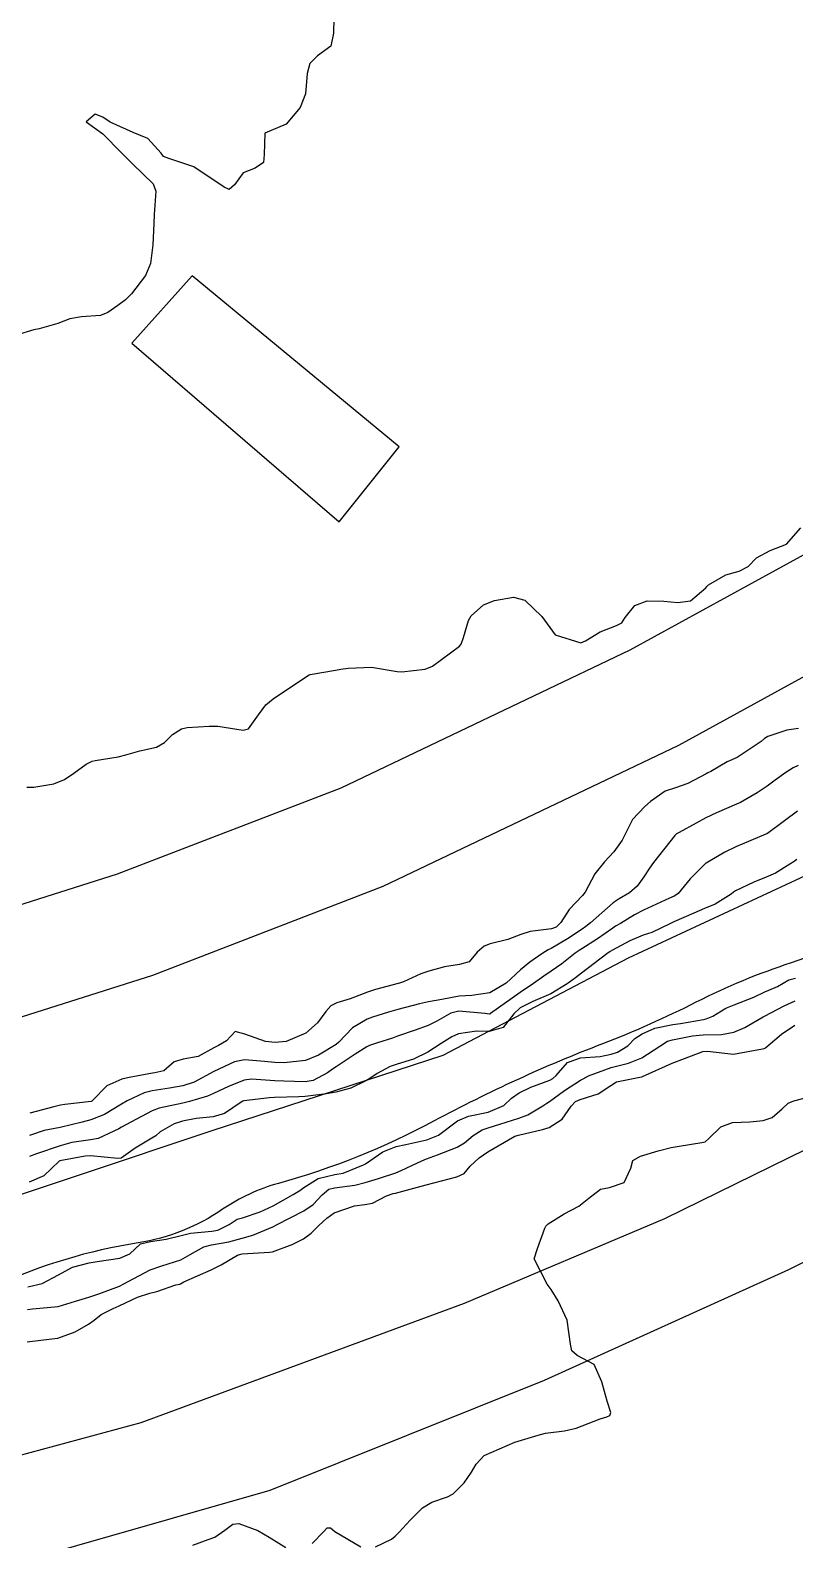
# Model space of a CAD drawing. Header units: metres. Extents: x 307586 to 320046, y 7427249 to 7434250.
# Drawn here: x 315065.7 to 315115.8, y 7432128.8 to 7432227.5 of the extents above; entities that cross this region are included whole.
import ezdxf

# ---------------------------------------------------------------- set-up
doc = ezdxf.new("R2010")
doc.units = ezdxf.units.M
doc.header["$MEASUREMENT"] = 0
for name, color, linetype in [('Curvas de Nivel 1m', 11, 'Continuous'), ('Curvas de Nivel 5m', 15, 'Continuous'), ('Edificações', 30, 'Continuous'), ('Hidrografia', 140, 'Continuous'), ('Vias Primárias', 230, 'Continuous')]:
    doc.layers.add(name, color=color, linetype=linetype)

msp = doc.modelspace()

# ---------------------------------------------------------------- linework, layer by layer
at = {"layer": 'Curvas de Nivel 1m', "flags": 128}
for points, elevation in [([(315085.61, 7432228.307), (315085.599, 7432227.34), (315085.412, 7432226.484), (315084.548, 7432225.844), (315084.045, 7432225.357), (315083.868, 7432224.692), (315083.762, 7432223.361), (315083.409, 7432222.467), (315082.493, 7432221.38), (315081.088, 7432220.793), (315081.057, 7432219.394), (315081, 7432218.86), (315080.459, 7432218.501), (315079.67, 7432218.192), (315079.112, 7432217.413), (315078.758, 7432217.099), (315078.441, 7432217.261), (315078.343, 7432217.323), (315078.175, 7432217.424), (315076.46, 7432218.58), (315074.803, 7432219.132), (315074.47, 7432219.27), (315074.316, 7432219.472), (315073.437, 7432220.44), (315072.486, 7432220.825), (315070.984, 7432221.515), (315070.498, 7432221.837), (315069.998, 7432222.025), (315069.397, 7432221.531), (315070.485, 7432220.738), (315071.717, 7432219.508), (315072.462, 7432218.756), (315073.779, 7432217.48), (315073.961, 7432217), (315073.85, 7432215.479), (315073.83, 7432214.891), (315073.777, 7432213.479), (315073.61, 7432212.256), (315073.285, 7432211.486), (315072.361, 7432210.281), (315071.972, 7432209.888), (315071.483, 7432209.509), (315070.813, 7432209.049), (315070.343, 7432208.855), (315069.094, 7432208.78), (315068.339, 7432208.641), (315067.541, 7432208.346), (315066.329, 7432207.999), (315065.986, 7432207.915), (315064.823, 7432207.585)], 728), ([(315065.529, 7432178.015), (315065.97, 7432178.016), (315067.287, 7432178.237), (315067.978, 7432178.524), (315068.588, 7432178.93), (315069.406, 7432179.526), (315069.796, 7432179.721), (315069.995, 7432179.765), (315071.508, 7432179.994), (315071.999, 7432180.129), (315072.913, 7432180.398), (315074.005, 7432180.629), (315074.538, 7432180.934), (315075.044, 7432181.46), (315075.635, 7432181.838), (315076.02, 7432181.924), (315077.452, 7432181.998), (315078.022, 7432181.992), (315079.681, 7432181.74), (315080.019, 7432181.821), (315080.684, 7432182.742), (315081.16, 7432183.389), (315081.636, 7432183.795), (315082.05, 7432184.068), (315083.994, 7432185.351), (315084.063, 7432185.378), (315085.728, 7432185.672), (315086.067, 7432185.729), (315086.551, 7432185.806), (315088.069, 7432185.864), (315089.765, 7432185.583), (315090.066, 7432185.554), (315091.592, 7432185.74), (315092.07, 7432185.937), (315093.846, 7432187.234), (315093.949, 7432187.368), (315094.091, 7432187.797), (315094.43, 7432188.905), (315094.597, 7432189.225), (315095.405, 7432189.932), (315096.123, 7432190.231), (315097.369, 7432190.435), (315098.124, 7432190.244), (315099.236, 7432189.169), (315100.095, 7432187.976), (315101.776, 7432187.454), (315102.09, 7432187.588), (315103.042, 7432188.183), (315104.105, 7432188.597), (315104.453, 7432188.762), (315104.679, 7432189.104), (315105.321, 7432189.898), (315106.124, 7432190.203), (315107.218, 7432190.168), (315108.123, 7432190.088), (315108.965, 7432190.211), (315109.955, 7432191.042), (315110.033, 7432191.142), (315110.136, 7432191.247), (315111.265, 7432191.91), (315112.15, 7432192.142), (315112.73, 7432192.436), (315113.271, 7432193.003), (315114.168, 7432193.484), (315115.248, 7432193.903), (315116.183, 7432194.97)], 728), ([(315116.026, 7432181.85), (315115.261, 7432181.741), (315114.018, 7432181.336), (315113.805, 7432181.205), (315113.575, 7432180.997), (315112.002, 7432179.957), (315111.365, 7432179.661), (315110.278, 7432179.037), (315110.09, 7432178.94), (315109.991, 7432178.893), (315108.774, 7432178.26), (315107.976, 7432177.961), (315107.297, 7432177.746), (315106.34, 7432177.084), (315105.96, 7432176.756), (315105.16, 7432175.889), (315104.77, 7432175.102), (315104.486, 7432174.555), (315103.93, 7432173.788), (315103.32, 7432173.119), (315102.692, 7432172.347), (315102.067, 7432171.137), (315101.891, 7432170.924), (315101.014, 7432170.016), (315100.463, 7432169.154), (315100.163, 7432168.863), (315099.867, 7432168.753), (315098.467, 7432168.57), (315097.861, 7432168.372), (315097.001, 7432168.047), (315095.851, 7432167.758), (315095.455, 7432167.608), (315094.986, 7432167.219), (315094.464, 7432166.596), (315093.835, 7432166.405), (315092.857, 7432166.269), (315091.83, 7432165.984), (315091.297, 7432165.796), (315090.167, 7432165.277), (315089.915, 7432165.186), (315089.822, 7432165.164), (315088.343, 7432164.769), (315087.816, 7432164.595), (315086.672, 7432164.177), (315085.809, 7432163.912), (315085.425, 7432163.715), (315085.1, 7432163.337), (315084.537, 7432162.598), (315083.781, 7432161.914), (315082.497, 7432161.369), (315081.772, 7432161.309), (315081.138, 7432161.386), (315079.78, 7432161.867), (315079.165, 7432162.023), (315078.587, 7432161.412), (315078.069, 7432161.118), (315077.768, 7432160.971), (315076.723, 7432160.396), (315075.761, 7432160.218), (315075.163, 7432160.051), (315074.49, 7432159.463), (315073.898, 7432159.321), (315073.75, 7432159.299), (315072.219, 7432159.02), (315071.744, 7432158.909), (315070.76, 7432158.487), (315069.814, 7432157.519), (315069.764, 7432157.478), (315069.722, 7432157.461), (315068, 7432157.257), (315067.72, 7432157.211), (315067.278, 7432157.107), (315065.714, 7432156.697)], 728), ([(315115.997, 7432179.419), (315115.684, 7432179.285), (315115.203, 7432178.978), (315114.503, 7432178.467), (315113.979, 7432178.076), (315113.327, 7432177.645), (315112.219, 7432177.016), (315111.962, 7432176.895), (315110.656, 7432176.333), (315109.953, 7432175.998), (315109.329, 7432175.666), (315108.214, 7432175.057), (315108.045, 7432174.956), (315107.941, 7432174.851), (315106.541, 7432173.081), (315106.282, 7432172.72), (315105.909, 7432172.157), (315105.465, 7432171.529), (315104.974, 7432171.099), (315104.279, 7432170.717), (315103.886, 7432170.449), (315102.41, 7432169.132), (315102.11, 7432168.895), (315101.867, 7432168.73), (315100.909, 7432168.098), (315099.848, 7432167.469), (315099.642, 7432167.366), (315099.302, 7432167.165), (315098.441, 7432166.57), (315097.832, 7432166.056), (315096.902, 7432165.194), (315095.816, 7432164.56), (315094.64, 7432164.396), (315093.814, 7432164.352), (315092.691, 7432164.126), (315091.81, 7432163.961), (315091.225, 7432163.85), (315089.805, 7432163.469), (315089.658, 7432163.428), (315089.19, 7432163.286), (315088.135, 7432162.96), (315087.796, 7432162.84), (315086.832, 7432162.27), (315085.946, 7432161.327), (315085.771, 7432161.186), (315084.613, 7432160.493), (315083.761, 7432160.129), (315082.371, 7432159.983), (315081.759, 7432159.996), (315081.079, 7432160.067), (315079.761, 7432160.181), (315079.119, 7432160.047), (315077.753, 7432159.42), (315076.465, 7432158.717), (315075.738, 7432158.477), (315074.867, 7432158.328), (315073.733, 7432158.158), (315073.192, 7432158.017), (315072.097, 7432157.494), (315071.721, 7432157.268), (315070.612, 7432156.613), (315069.71, 7432156.247), (315069.141, 7432156.094), (315067.705, 7432155.755), (315066.663, 7432155.556), (315065.7, 7432155.239)], 727), ([(315115.958, 7432176.446), (315115.111, 7432175.818), (315113.987, 7432174.99), (315113.96, 7432174.972), (315113.943, 7432174.962), (315113.891, 7432174.94), (315111.934, 7432174.109), (315111.205, 7432173.753), (315109.973, 7432173.039), (315109.941, 7432173.021), (315109.922, 7432173.004), (315108.933, 7432172.025), (315108.146, 7432171.057), (315108.006, 7432170.945), (315107.891, 7432170.89), (315107.581, 7432170.756), (315105.882, 7432169.969), (315105.302, 7432169.672), (315104.365, 7432169.105), (315104.059, 7432168.919), (315103.868, 7432168.798), (315102.881, 7432168.102), (315101.847, 7432167.44), (315101.662, 7432167.326), (315101.416, 7432167.144), (315100.536, 7432166.453), (315099.831, 7432165.971), (315099.351, 7432165.642), (315098.682, 7432165.171), (315097.817, 7432164.591), (315095.876, 7432163.209), (315095.837, 7432163.175), (315095.802, 7432163.169), (315095.498, 7432163.213), (315093.804, 7432163.357), (315093.271, 7432163.238), (315092.345, 7432162.701), (315091.79, 7432162.426), (315090.933, 7432162.121), (315089.779, 7432161.718), (315089.459, 7432161.602), (315088.476, 7432161.293), (315087.954, 7432161.115), (315087.77, 7432161.029), (315087.011, 7432160.557), (315085.757, 7432159.713), (315085.525, 7432159.563), (315085.188, 7432159.336), (315084.254, 7432158.836), (315083.744, 7432158.748), (315082.336, 7432158.78), (315081.744, 7432158.805), (315080.228, 7432158.912), (315079.745, 7432158.851), (315078.709, 7432158.439), (315077.731, 7432157.969), (315077.345, 7432157.809), (315076.166, 7432157.443), (315075.722, 7432157.34), (315074.171, 7432157.013), (315073.717, 7432156.842), (315072.321, 7432156.103), (315071.706, 7432155.763), (315071.533, 7432155.674), (315071.214, 7432155.505), (315070.179, 7432155.035), (315069.697, 7432154.941), (315068.466, 7432154.761), (315067.693, 7432154.552), (315066.148, 7432154.024), (315065.686, 7432153.858)], 726), ([(315065.566, 7432143.851), (315065.882, 7432143.881), (315067.568, 7432144.049), (315068.705, 7432144.395), (315069.574, 7432144.663), (315070.225, 7432144.865), (315071.582, 7432145.381), (315071.818, 7432145.496), (315073.593, 7432146.438), (315074.353, 7432146.704), (315075.599, 7432147.095), (315076.205, 7432147.441), (315077.096, 7432147.942), (315077.613, 7432148.067), (315078.741, 7432148.284), (315079.62, 7432148.511), (315080.312, 7432148.703), (315081.631, 7432149.254), (315081.711, 7432149.3), (315081.851, 7432149.377), (315083.642, 7432150.297), (315084.269, 7432150.722), (315084.845, 7432151.338), (315085.282, 7432151.71), (315085.66, 7432151.812), (315086.99, 7432151.983), (315087.666, 7432152.145), (315088.546, 7432152.415), (315089.676, 7432152.795), (315090.024, 7432152.93), (315090.712, 7432153.27), (315091.372, 7432153.577), (315091.687, 7432153.692), (315092.399, 7432153.958), (315093.695, 7432154.476), (315094.172, 7432154.752), (315094.739, 7432155.22), (315095.325, 7432155.596), (315095.708, 7432155.725), (315096.478, 7432155.965), (315097.715, 7432156.368), (315098.31, 7432156.582), (315099.297, 7432157.164), (315099.553, 7432157.334), (315099.727, 7432157.45), (315100.712, 7432158.177), (315101.748, 7432158.838), (315101.941, 7432158.946), (315102.284, 7432159.132), (315103.758, 7432159.666), (315104.907, 7432159.953), (315105.765, 7432160.301), (315106.941, 7432161.072), (315107.455, 7432161.388), (315107.779, 7432161.492), (315109.078, 7432161.752), (315109.785, 7432161.818), (315110.981, 7432161.832), (315111.787, 7432161.985), (315112.507, 7432162.294), (315113.718, 7432162.991), (315113.803, 7432163.039), (315115.085, 7432163.702), (315115.814, 7432164.034)], 726), ([(315065.535, 7432141.728), (315067.164, 7432141.92), (315067.539, 7432141.975), (315068.689, 7432142.385), (315069.553, 7432142.889), (315069.922, 7432143.152), (315070.375, 7432143.512), (315071.163, 7432143.908), (315071.569, 7432144.09), (315072.757, 7432144.665), (315073.577, 7432144.916), (315074.021, 7432145.023), (315075.271, 7432145.453), (315075.525, 7432145.509), (315075.584, 7432145.536), (315075.786, 7432145.648), (315077.593, 7432146.449), (315078.242, 7432146.768), (315079.298, 7432147.403), (315079.529, 7432147.475), (315079.604, 7432147.486), (315081.401, 7432147.587), (315081.607, 7432147.62), (315082.884, 7432148.091), (315083.62, 7432148.47), (315084.134, 7432148.836), (315084.625, 7432149.34), (315085.15, 7432149.823), (315085.641, 7432150.162), (315086.966, 7432150.63), (315087.647, 7432150.708), (315088.134, 7432150.81), (315089.067, 7432151.286), (315089.504, 7432151.432), (315089.656, 7432151.466), (315091.089, 7432151.839), (315091.664, 7432151.992), (315092.657, 7432152.256), (315093.672, 7432152.528), (315094.154, 7432152.747), (315094.537, 7432153.221), (315095.128, 7432153.776), (315095.692, 7432154.16), (315097.465, 7432155.184), (315097.704, 7432155.259), (315099.261, 7432155.611), (315099.709, 7432155.759), (315100.562, 7432156.304), (315101.151, 7432157.146), (315101.425, 7432157.446), (315101.73, 7432157.586), (315102.913, 7432157.945), (315103.744, 7432158.507), (315104.123, 7432158.731), (315105.752, 7432159.06), (315105.773, 7432159.07), (315105.808, 7432159.089), (315107.762, 7432159.956), (315108.561, 7432160.256), (315109.77, 7432160.731), (315110.061, 7432160.746), (315111.768, 7432160.547), (315113.674, 7432160.893), (315113.772, 7432160.915), (315113.824, 7432160.937), (315113.884, 7432160.989), (315114.913, 7432161.852), (315115.795, 7432162.438)], 727), ([(315088.348, 7432128.321), (315089.386, 7432128.83), (315089.638, 7432129.028), (315089.881, 7432129.275), (315090.601, 7432130.068), (315091.409, 7432130.885), (315092.034, 7432131.251), (315093.055, 7432131.599), (315093.421, 7432131.801), (315094.141, 7432132.515), (315094.631, 7432133.218), (315094.937, 7432133.726), (315095.454, 7432134.291), (315097.463, 7432135.18), (315098.995, 7432135.638), (315099.469, 7432135.759), (315100.702, 7432135.916), (315101.472, 7432136.082), (315103.052, 7432136.69), (315103.48, 7432136.825), (315103.683, 7432136.906), (315103.742, 7432137.107), (315103.494, 7432137.843), (315103.145, 7432139.116), (315102.65, 7432140.249), (315101.53, 7432140.831), (315101.194, 7432141.143), (315101.097, 7432141.587), (315100.877, 7432143.147), (315100.306, 7432144.422), (315099.835, 7432145.157), (315099.586, 7432145.496), (315098.723, 7432147.169), (315098.953, 7432147.827), (315099.42, 7432149.162), (315099.496, 7432149.3), (315099.636, 7432149.442), (315100.693, 7432150.099), (315101.648, 7432150.608), (315102.298, 7432151.13), (315103.06, 7432151.721), (315103.664, 7432151.831), (315104.622, 7432152.147), (315105.06, 7432153.096), (315105.185, 7432153.597), (315105.691, 7432153.878), (315106.842, 7432154.22), (315107.697, 7432154.454), (315108.213, 7432154.54), (315109.7, 7432154.762), (315109.914, 7432154.825), (315110.157, 7432155.035), (315110.938, 7432155.8), (315111.713, 7432156.069), (315112.84, 7432156.129), (315113.715, 7432156.219), (315114.304, 7432156.397), (315114.946, 7432156.978), (315115.353, 7432157.349), (315115.731, 7432157.489), (315116.893, 7432157.796)], 728), ([(315076.388, 7432128.424), (315077.384, 7432128.797), (315077.835, 7432128.967), (315078.484, 7432129.409), (315079.003, 7432129.797), (315079.397, 7432129.84), (315080.633, 7432129.388), (315081.387, 7432128.951), (315082.466, 7432128.274)], 728), ([(315084.189, 7432128.534), (315084.951, 7432129.334), (315085.168, 7432129.559), (315085.395, 7432129.558), (315085.526, 7432129.46), (315085.674, 7432129.326), (315087.378, 7432128.321)], 728)]:
    msp.add_lwpolyline(points, dxfattribs=dict(at, elevation=elevation))
at = {"layer": 'Curvas de Nivel 5m', "elevation": 725, "flags": 128}
for points in [[(315115.926, 7432173.288), (315115.736, 7432173.161), (315115.46, 7432172.975), (315114.514, 7432172.384), (315113.91, 7432172.128), (315113.098, 7432171.809), (315111.896, 7432171.224), (315111.77, 7432171.146), (315111.609, 7432171.023), (315110.563, 7432170.357), (315109.883, 7432170.071), (315109.165, 7432169.763), (315107.874, 7432169.194), (315107.596, 7432169.064), (315106.432, 7432168.513), (315105.862, 7432168.334), (315104.987, 7432167.968), (315103.847, 7432167.354), (315103.695, 7432167.263), (315103.485, 7432167.115), (315101.83, 7432165.849), (315101.429, 7432165.542), (315100.891, 7432165.149), (315099.816, 7432164.488), (315098.636, 7432163.996), (315097.807, 7432163.582), (315097.392, 7432163.186), (315096.69, 7432162.296), (315095.785, 7432162.032), (315094.956, 7432162.048), (315093.783, 7432161.889), (315093.331, 7432161.685), (315092.643, 7432161.247), (315091.767, 7432160.673), (315090.817, 7432160.215), (315089.759, 7432159.897), (315089.303, 7432159.739), (315088.455, 7432159.293), (315088.035, 7432159.011), (315087.746, 7432158.821), (315086.72, 7432158.333), (315085.734, 7432158.073), (315085.124, 7432157.944), (315083.729, 7432157.783), (315083.319, 7432157.766), (315081.728, 7432157.721), (315081.411, 7432157.699), (315079.724, 7432157.49), (315079.656, 7432157.468), (315079.541, 7432157.402), (315078.456, 7432156.672), (315077.713, 7432156.453), (315076.609, 7432156.333), (315075.71, 7432156.168), (315075.169, 7432155.995), (315074.251, 7432155.465), (315073.96, 7432155.208), (315073.699, 7432155.045), (315072.613, 7432154.407), (315071.685, 7432153.757), (315071.468, 7432153.72), (315069.687, 7432153.891), (315069.332, 7432153.878), (315067.683, 7432153.562), (315067.635, 7432153.541), (315066.642, 7432152.581), (315065.662, 7432152.172)], [(315065.581, 7432145.333), (315066.531, 7432145.556), (315067.589, 7432146.107), (315068.509, 7432146.615), (315069.597, 7432146.91), (315070.117, 7432146.995), (315071.6, 7432147.195), (315072.254, 7432147.49), (315072.952, 7432148.141), (315073.615, 7432148.299), (315074.634, 7432148.443), (315075.622, 7432148.695), (315076.234, 7432148.831), (315077.626, 7432148.964), (315078.012, 7432149.032), (315078.773, 7432149.409), (315079.292, 7432149.748), (315079.637, 7432149.845), (315080.799, 7432150.231), (315081.645, 7432150.638), (315082.952, 7432151.361), (315083.385, 7432151.626), (315083.66, 7432151.835), (315084.593, 7432152.417), (315085.673, 7432152.67), (315086.224, 7432152.773), (315087.556, 7432153.302), (315087.684, 7432153.376), (315088.816, 7432154.165), (315089.695, 7432154.501), (315090.32, 7432154.65), (315091.7, 7432154.939), (315092.458, 7432155.249), (315093.712, 7432156.18), (315094.436, 7432156.503), (315095.718, 7432156.76), (315096.749, 7432157.195), (315097.248, 7432157.669), (315097.736, 7432158.023), (315098.512, 7432158.401), (315099.748, 7432158.844), (315099.957, 7432158.951), (315100.167, 7432159.156), (315100.9, 7432160.01), (315101.765, 7432160.312), (315103.049, 7432160.404), (315103.767, 7432160.558), (315104.184, 7432160.69), (315104.852, 7432161.099), (315105.306, 7432161.569), (315105.785, 7432161.879), (315106.627, 7432162.241), (315107.794, 7432162.479), (315108.3, 7432162.551), (315109.8, 7432162.818), (315109.985, 7432162.853), (315110.415, 7432163.034), (315111.279, 7432163.555), (315111.811, 7432163.784), (315113.094, 7432164.279), (315113.819, 7432164.62), (315114.079, 7432164.729), (315114.646, 7432164.982), (315115.388, 7432165.413), (315115.828, 7432165.512)]]:
    msp.add_lwpolyline(points, dxfattribs=at)
at = {"layer": 'Edificações'}
msp.add_lwpolyline([(315072.387, 7432207.046), (315085.955, 7432195.378), (315089.899, 7432200.266), (315076.331, 7432211.462)], close=True, dxfattribs=at)
at = {"layer": 'Hidrografia'}
msp.add_lwpolyline([(315060.188, 7432149.728), (315077.65, 7432155.559), (315092.777, 7432160.476), (315104.905, 7432166.841), (315117.095, 7432172.527), (315133.886, 7432182.689), (315149.99, 7432193.653), (315163.479, 7432204.654), (315169.394, 7432210.196), (315173.081, 7432213.026), (315179.796, 7432219.074), (315183.499, 7432222.941), (315187.808, 7432228.407), (315191.883, 7432232.168), (315194.759, 7432236.337), (315199.805, 7432242.152)], dxfattribs=at)
msp.add_lwpolyline([(315198.807, 7432234.632, 0.097252), (315194.907, 7432230.548, -0.027383), (315193.146, 7432228.098, 0.019889), (315188.237, 7432221.48, -0.111296), (315181.57, 7432215.26, 0.087202), (315177.477, 7432211.792, -0.053022), (315170.558, 7432205.071, 0.013397), (315164.385, 7432199.957, 0.039841), (315157.466, 7432192.858, -0.066863), (315148.838, 7432184.91, 0.007038), (315140.913, 7432179.194, -0.082005), (315129.516, 7432173.328, 0.070614), (315122.283, 7432169.81, -0.069888), (315115.538, 7432166.518, 0.038834), (315109.311, 7432163.942, -0.025748), (315103.2, 7432161.225, 0.031263), (315092.181, 7432156.18, -0.05561), (315081.983, 7432152.097, 0.082968), (315078.335, 7432150.401, -0.111788), (315072.8, 7432148.202, 0.067959), (315063.533, 7432145.425, -0.018408)], format="xyb", dxfattribs=at)
at = {"layer": 'Vias Primárias'}
for points in [[(315207.079, 7432277.471), (315196.564, 7432263.83), (315187.054, 7432252.453), (315174.555, 7432238.981), (315158.62, 7432224.112), (315142.684, 7432210.598), (315136.977, 7432206.062), (315127.953, 7432199.927), (315117.721, 7432193.96), (315104.988, 7432186.974), (315086.062, 7432177.952), (315071.427, 7432172.312), (315061.109, 7432169.045), (315051.341, 7432166.889), (315044.903, 7432165.895), (315039.996, 7432165.458), (315035.212, 7432165.002), (315026.721, 7432164.421), (315003.65, 7432162.861), (314932.651, 7432158.371), (314884.248, 7432155.185), (314832.935, 7432151.829), (314813.991, 7432150.623)], [(315207.079, 7432277.471), (315196.564, 7432263.83), (315187.054, 7432252.453), (315174.555, 7432238.981), (315158.62, 7432224.112), (315142.684, 7432210.598), (315136.977, 7432206.062), (315127.953, 7432199.927), (315117.721, 7432193.96), (315104.988, 7432186.974), (315086.062, 7432177.952), (315071.427, 7432172.312), (315061.109, 7432169.045), (315051.341, 7432166.889), (315044.903, 7432165.895), (315039.996, 7432165.458), (315035.212, 7432165.002), (315026.721, 7432164.421), (315003.65, 7432162.861), (314932.651, 7432158.371), (314884.248, 7432155.185), (314832.935, 7432151.829), (314813.991, 7432150.623)], [(315202.024, 7432259.447), (315192.308, 7432247.824), (315179.515, 7432234.035), (315163.274, 7432218.88), (315147.127, 7432205.188), (315141.129, 7432200.42), (315131.689, 7432194.002), (315121.168, 7432187.867), (315108.181, 7432180.741), (315088.83, 7432171.517), (315073.744, 7432165.703), (315062.924, 7432162.277), (315052.63, 7432160.005), (315044.903, 7432158.812), (315040.725, 7432158.495), (315035.783, 7432158.025), (315027.193, 7432157.437), (315004.107, 7432155.876), (314933.102, 7432151.385), (314884.705, 7432148.2), (314833.386, 7432144.843), (314783.559, 7432141.672)], [(315202.024, 7432259.447), (315192.308, 7432247.824), (315179.515, 7432234.035), (315163.274, 7432218.88), (315147.127, 7432205.188), (315141.129, 7432200.42), (315131.689, 7432194.002), (315121.168, 7432187.867), (315108.181, 7432180.741), (315088.83, 7432171.517), (315073.744, 7432165.703), (315062.924, 7432162.277), (315052.63, 7432160.005), (315044.903, 7432158.812), (315040.725, 7432158.495), (315035.783, 7432158.025), (315027.193, 7432157.437), (315004.107, 7432155.876), (314933.102, 7432151.385), (314884.705, 7432148.2), (314833.386, 7432144.843), (314783.559, 7432141.672)], [(315044.903, 7432122.292), (315062.449, 7432126.599), (315081.441, 7432132.027), (315099.391, 7432139.22), (315115.393, 7432146.456), (315129.482, 7432153.581), (315137.481, 7432157.955), (315148.807, 7432164.748), (315158.323, 7432171.051), (315168.745, 7432178.437), (315182.514, 7432189.212), (315192.077, 7432197.33), (315205.305, 7432209.69)], [(315044.903, 7432122.292), (315062.449, 7432126.599), (315081.441, 7432132.027), (315099.391, 7432139.22), (315115.393, 7432146.456), (315129.482, 7432153.581), (315137.481, 7432157.955), (315148.807, 7432164.748), (315158.323, 7432171.051), (315168.745, 7432178.437), (315182.514, 7432189.212), (315192.077, 7432197.33), (315205.305, 7432209.69)]]:
    msp.add_lwpolyline(points, dxfattribs=at)
msp.add_lwpolyline([(315211.597, 7432225.181, 0.004843), (315196.63, 7432210.501, -0.026484), (315183.413, 7432198.615), (315175.672, 7432192.061), (315159.095, 7432179.503), (315147.769, 7432171.762), (315137.064, 7432165.415), (315127.736, 7432160.181), (315118.862, 7432155.468), (315107.255, 7432149.775), (315094.142, 7432144.245), (315072.983, 7432136.425), (315050.361, 7432130.335), (315044.903, 7432129.093)], format="xyb", dxfattribs=at)
msp.add_lwpolyline([(315211.597, 7432225.181, 0.004843), (315196.63, 7432210.501, -0.026484), (315183.413, 7432198.615), (315175.672, 7432192.061), (315159.095, 7432179.503), (315147.769, 7432171.762), (315137.064, 7432165.415), (315127.736, 7432160.181), (315118.862, 7432155.468), (315107.255, 7432149.775), (315094.142, 7432144.245), (315072.983, 7432136.425), (315050.361, 7432130.335), (315044.903, 7432129.093)], format="xyb", dxfattribs=at)

doc.saveas('drawing.dxf')
